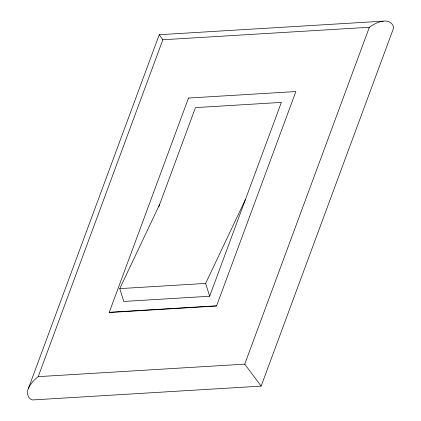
<?xml version="1.0" encoding="UTF-8"?>
<svg xmlns="http://www.w3.org/2000/svg" width="421" height="421" viewBox="0 0 421 421"><rect width="100%" height="100%" fill="white"/><g stroke="black" fill="none" stroke-linecap="round" stroke-linejoin="round"><path stroke-width="0.63" d="M28.523 388.12C26.297 392.319 27.481 398.392 32.412 399.95L261.146 386.11L393.577 28.112C393.382 22.923 387.799 20.213 383.152 21.166L159.249 34.717L28.523 388.12C30.622 383.484 34.254 379.753 38.216 376.648L162.838 39.758L159.306 34.743M158.706 206.979L195.465 107.602L281.36 102.403L209.653 296.247L123.763 301.447L119.759 288.622L159.617 204.522M261.146 386.11L244.738 364.149L369.359 27.26C373.474 24.323 378.1 21.892 383.152 21.166M209.653 296.247L205.653 283.422L245.506 199.328M162.838 39.758L369.359 27.26M119.759 288.622L205.653 283.422M109.249 312.298L216.615 305.804M38.216 376.648L244.738 364.149M188.503 98.046L109.176 312.508L216.536 306.009L295.868 91.552L188.503 98.046"/></g></svg>
